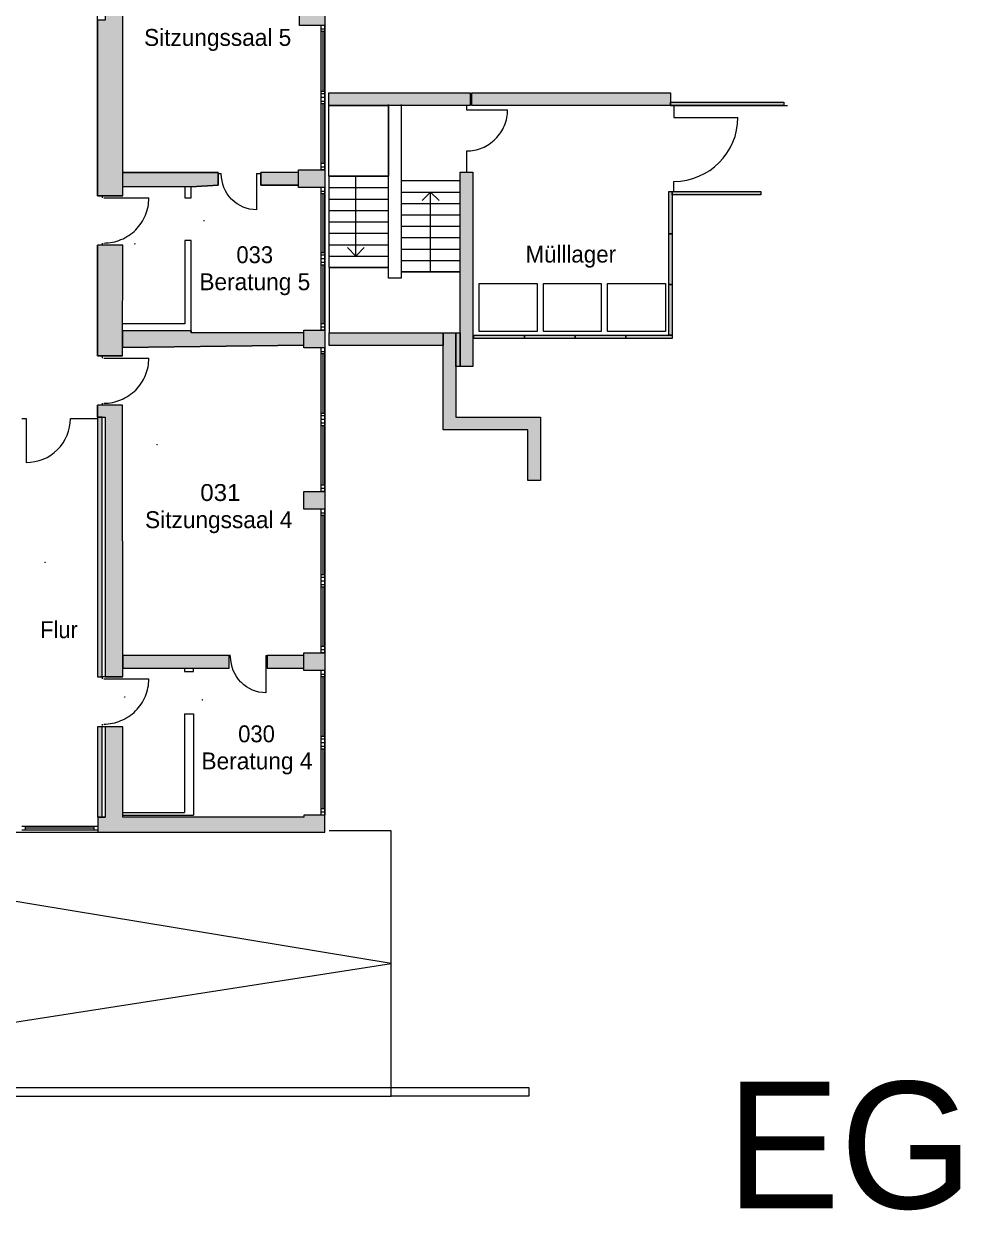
# Model space of a CAD drawing. Header units: inches. Extents: x 50200 to 250609, y 23637 to 115190.
# Drawn here: x 101064 to 123231, y 23637 to 51720 of the extents above; entities that cross this region are included whole.
import ezdxf

# ---------------------------------------------------------------- set-up
doc = ezdxf.new("R2010")
doc.units = ezdxf.units.IN
doc.header["$LTSCALE"] = 200
doc.header["$MEASUREMENT"] = 0
doc.header["$PDMODE"] = 34
doc.header["$PDSIZE"] = 5
doc.linetypes.add('Standardmuster', pattern=[0])
doc.linetypes.add('Volllinie', pattern=[0])
doc.layers.add('Grundebene', color=7, linetype='Continuous')
doc.styles.add('ARIAL', font='arial.ttf', dxfattribs={"height": 0.2})

# ---------------------------------------------------------------- blocks, each defined once
blk = doc.blocks.new('Color_Area-27')
at = {"layer": 'Grundebene', "true_color": 0x000000, "transparency": 33554687}
blk.add_hatch(color=18, dxfattribs=at).paths.add_polyline_path([(116414, 47747), (118514, 47747), (118514, 47667), (116414, 47667)], flags=0)
at = {"layer": 'Grundebene', "color": 18, "linetype": 'Volllinie', "lineweight": 13, "true_color": 0x000000}
for p, q in [((116414, 47747), (118514, 47747)), ((116414, 47667), (116414, 47747)), ((118514, 47747), (118514, 47667)), ((118514, 47667), (116414, 47667))]:
    blk.add_line(p, q, dxfattribs=at)
blk = doc.blocks.new('Color_Area-36')
at = {"layer": 'Grundebene', "true_color": 0x000000, "transparency": 33554687}
blk.add_hatch(color=18, dxfattribs=at).paths.add_polyline_path([(110994, 44407), (110994, 44107), (108294, 44107), (108294, 44407)], flags=0)
at = {"layer": 'Grundebene', "color": 18, "linetype": 'Volllinie', "lineweight": 13, "true_color": 0x000000}
for p, q in [((108294, 44107), (108294, 44407)), ((108294, 44407), (110994, 44407)), ((110994, 44407), (110994, 44107)), ((110994, 44107), (108294, 44107))]:
    blk.add_line(p, q, dxfattribs=at)
blk = doc.blocks.new('Color_Area-3F')
at = {"layer": 'Grundebene', "true_color": 0x000000, "transparency": 33554687}
blk.add_hatch(color=18, dxfattribs=at).paths.add_polyline_path([(115314, 44347), (116414, 44347), (116414, 44267), (115314, 44267)], flags=0)
at = {"layer": 'Grundebene', "color": 18, "linetype": 'Volllinie', "lineweight": 13, "true_color": 0x000000}
for p, q in [((115314, 44347), (116414, 44347)), ((115314, 44267), (115314, 44347)), ((116414, 44267), (115314, 44267)), ((116414, 44347), (116414, 44267))]:
    blk.add_line(p, q, dxfattribs=at)
blk = doc.blocks.new('Color_Area-48')
at = {"layer": 'Grundebene', "true_color": 0x000000, "transparency": 33554687}
blk.add_hatch(color=18, dxfattribs=at).paths.add_polyline_path([(114114, 44347), (115314, 44347), (115314, 44267), (114114, 44267)], flags=0)
at = {"layer": 'Grundebene', "color": 18, "linetype": 'Volllinie', "lineweight": 13, "true_color": 0x000000}
for p, q in [((114114, 44347), (115314, 44347)), ((114114, 44267), (114114, 44347)), ((115314, 44267), (114114, 44267)), ((115314, 44347), (115314, 44267))]:
    blk.add_line(p, q, dxfattribs=at)
blk = doc.blocks.new('Color_Area-51')
at = {"layer": 'Grundebene', "true_color": 0x000000, "transparency": 33554687}
blk.add_hatch(color=18, dxfattribs=at).paths.add_polyline_path([(112914, 44347), (114114, 44347), (114114, 44267), (112914, 44267)], flags=0)
at = {"layer": 'Grundebene', "color": 18, "linetype": 'Volllinie', "lineweight": 13, "true_color": 0x000000}
for p, q in [((112914, 44347), (114114, 44347)), ((112914, 44267), (112914, 44347)), ((114114, 44267), (112914, 44267)), ((114114, 44347), (114114, 44267))]:
    blk.add_line(p, q, dxfattribs=at)
blk = doc.blocks.new('Color_Area-5A')
at = {"layer": 'Grundebene', "true_color": 0x000000, "transparency": 33554687}
blk.add_hatch(color=18, dxfattribs=at).paths.add_polyline_path([(111714, 44347), (112914, 44347), (112914, 44267), (111714, 44267)], flags=0)
at = {"layer": 'Grundebene', "color": 18, "linetype": 'Volllinie', "lineweight": 13, "true_color": 0x000000}
for p, q in [((111714, 44347), (112914, 44347)), ((111714, 44267), (111714, 44347)), ((112914, 44267), (111714, 44267)), ((112914, 44347), (112914, 44267))]:
    blk.add_line(p, q, dxfattribs=at)
blk = doc.blocks.new('Color_Area-A3')
at = {"layer": 'Grundebene', "true_color": 0x000000, "transparency": 33554687}
blk.add_hatch(color=18, dxfattribs=at).paths.add_polyline_path([(111294, 44407), (111394, 44407), (111394, 43607), (111294, 43607)], flags=0)
at = {"layer": 'Grundebene', "color": 18, "linetype": 'Volllinie', "lineweight": 13, "true_color": 0x000000}
for p, q in [((111294, 44407), (111394, 44407)), ((111294, 43607), (111294, 44407)), ((111394, 44407), (111394, 43607)), ((111394, 43607), (111294, 43607))]:
    blk.add_line(p, q, dxfattribs=at)
blk = doc.blocks.new('Color_Area-2E7')
at = {"layer": 'Grundebene', "true_color": 0x000000, "transparency": 33554687}
blk.add_hatch(color=18, dxfattribs=at).paths.add_polyline_path([(102809, 32939), (102924, 32939), (102924, 35079), (102809, 35079)], flags=0)
at = {"layer": 'Grundebene', "color": 18, "linetype": 'Volllinie', "lineweight": 13, "true_color": 0x000000}
for p, q in [((102924, 35079), (102809, 35079)), ((102809, 35079), (102809, 32939)), ((102924, 32939), (102924, 35079)), ((102809, 32939), (102924, 32939))]:
    blk.add_line(p, q, dxfattribs=at)
blk = doc.blocks.new('Color_Area-2F0')
at = {"layer": 'Grundebene', "true_color": 0x000000, "transparency": 33554687}
blk.add_hatch(color=18, dxfattribs=at).paths.add_polyline_path([(102924, 42409), (102809, 42409), (102809, 36259), (102924, 36259)], flags=0)
at = {"layer": 'Grundebene', "color": 18, "linetype": 'Volllinie', "lineweight": 13, "true_color": 0x000000}
for p, q in [((102924, 42409), (102809, 42409)), ((102809, 42409), (102809, 36259)), ((102924, 36259), (102924, 42409)), ((102809, 36259), (102924, 36259))]:
    blk.add_line(p, q, dxfattribs=at)
blk = doc.blocks.new('Color_Area-687')
at = {"layer": 'Grundebene', "true_color": 0x000000, "transparency": 33554687}
blk.add_hatch(color=18, dxfattribs=at).paths.add_polyline_path([(102989, 54140), (102989, 51800), (102809, 51800), (102809, 47650), (103409, 47650), (103409, 54140)], flags=0)
at = {"layer": 'Grundebene', "color": 18, "linetype": 'Volllinie', "lineweight": 13, "true_color": 0x000000}
blk.add_lwpolyline([(102989, 54140), (102989, 51800), (102809, 51800), (102809, 47650), (103409, 47650), (103409, 54140), (102989, 54140)], dxfattribs=at)
blk = doc.blocks.new('Color_Area-7B5')
at = {"layer": 'Grundebene', "true_color": 0x000000, "transparency": 33554687}
blk.add_hatch(color=18, dxfattribs=at).paths.add_polyline_path([(103409, 46480), (102809, 46480), (102809, 43860), (103399, 43860)], flags=0)
at = {"layer": 'Grundebene', "color": 18, "linetype": 'Volllinie', "lineweight": 13, "true_color": 0x000000}
for p, q in [((103409, 46480), (102809, 46480)), ((102809, 46480), (102809, 43860)), ((103399, 43860), (103409, 46480)), ((102809, 43860), (103399, 43860))]:
    blk.add_line(p, q, dxfattribs=at)
blk = doc.blocks.new('Color_Area-7BE')
at = {"layer": 'Grundebene', "true_color": 0x000000, "transparency": 33554687}
blk.add_hatch(color=18, dxfattribs=at).paths.add_polyline_path([(103399, 42690), (102809, 42690), (102809, 42409), (102989, 42409), (102989, 36259), (103409, 36259)], flags=0)
at = {"layer": 'Grundebene', "color": 18, "linetype": 'Volllinie', "lineweight": 13, "true_color": 0x000000}
for p, q in [((103399, 42690), (102809, 42690)), ((102809, 42690), (102809, 42409)), ((103409, 36259), (103399, 42690)), ((102809, 42409), (102989, 42409)), ((102989, 42409), (102989, 36259)), ((102989, 36259), (103409, 36259))]:
    blk.add_line(p, q, dxfattribs=at)
blk = doc.blocks.new('Color_Area-7CB')
at = {"layer": 'Grundebene', "true_color": 0x000000, "transparency": 33554687}
blk.add_hatch(color=18, dxfattribs=at).paths.add_polyline_path([(102990, 35079), (102990, 32939), (102820, 32939), (102820, 32589), (108189, 32589), (108189, 32989), (107694, 32989), (107694, 32939), (103409, 32939), (103409, 35079)], flags=0)
at = {"layer": 'Grundebene', "color": 18, "linetype": 'Volllinie', "lineweight": 13, "true_color": 0x000000}
for p, q in [((102990, 35079), (102990, 32939)), ((103409, 35079), (102990, 35079)), ((103409, 32939), (103409, 35079)), ((102990, 32939), (102820, 32939)), ((102820, 32939), (102820, 32589)), ((107694, 32939), (103409, 32939)), ((108189, 32989), (107694, 32989)), ((107694, 32989), (107694, 32939)), ((108189, 32589), (108189, 32989)), ((102820, 32589), (108189, 32589))]:
    blk.add_line(p, q, dxfattribs=at)
blk = doc.blocks.new('Color_Area-84D')
at = {"layer": 'Grundebene', "true_color": 0x000000, "transparency": 33554687}
blk.add_hatch(color=18, dxfattribs=at).paths.add_polyline_path([(103401, 44060), (107694, 44110), (107694, 44400), (105029, 44400), (105029, 44450), (103401, 44450)], flags=0)
at = {"layer": 'Grundebene', "color": 18, "linetype": 'Volllinie', "lineweight": 13, "true_color": 0x000000}
for p, q in [((105029, 44450), (103401, 44450)), ((103401, 44450), (103401, 44060)), ((105029, 44400), (105029, 44450)), ((107694, 44400), (105029, 44400)), ((107694, 44110), (107694, 44400)), ((103401, 44060), (107694, 44110))]:
    blk.add_line(p, q, dxfattribs=at)
blk = doc.blocks.new('Color_Area-85A')
at = {"layer": 'Grundebene', "true_color": 0x000000, "transparency": 33554687}
blk.add_hatch(color=18, dxfattribs=at).paths.add_polyline_path([(104654, 36470), (105924, 36470), (105924, 36770), (103409, 36770), (103409, 36470), (104494, 36470)], flags=0)
at = {"layer": 'Grundebene', "color": 18, "linetype": 'Volllinie', "lineweight": 13, "true_color": 0x000000}
for p, q in [((105924, 36770), (103409, 36770)), ((103409, 36770), (103409, 36470)), ((105924, 36470), (105924, 36770)), ((103409, 36470), (104494, 36470)), ((104494, 36470), (104654, 36470)), ((104654, 36470), (105924, 36470))]:
    blk.add_line(p, q, dxfattribs=at)
blk = doc.blocks.new('Color_Area-891')
at = {"layer": 'Grundebene', "true_color": 0x000000, "transparency": 33554687}
blk.add_hatch(color=18, dxfattribs=at).paths.add_polyline_path([(106679, 47900), (107570, 47900), (107570, 48200), (106679, 48200)], flags=0)
at = {"layer": 'Grundebene', "color": 18, "linetype": 'Volllinie', "lineweight": 13, "true_color": 0x000000}
for p, q in [((107570, 48200), (106679, 48200)), ((106679, 48200), (106679, 47900)), ((107570, 47900), (107570, 48200)), ((106679, 47900), (107570, 47900))]:
    blk.add_line(p, q, dxfattribs=at)
blk = doc.blocks.new('Color_Area-B94')
at = {"layer": 'Grundebene', "true_color": 0x000000, "transparency": 33554687}
blk.add_hatch(color=18, dxfattribs=at).paths.add_polyline_path([(107569, 48260), (108189, 48260), (108189, 47840), (107569, 47840)], flags=0)
at = {"layer": 'Grundebene', "color": 18, "linetype": 'Volllinie', "lineweight": 13, "true_color": 0x000000}
for p, q in [((107569, 48260), (108189, 48260)), ((107569, 47840), (107569, 48260)), ((108189, 48260), (108189, 47840)), ((108189, 47840), (107569, 47840))]:
    blk.add_line(p, q, dxfattribs=at)
blk = doc.blocks.new('Color_Area-B9D')
at = {"layer": 'Grundebene', "true_color": 0x000000, "transparency": 33554687}
blk.add_hatch(color=18, dxfattribs=at).paths.add_polyline_path([(107694, 36830), (108189, 36830), (108189, 36410), (107694, 36410)], flags=0)
at = {"layer": 'Grundebene', "color": 18, "linetype": 'Volllinie', "lineweight": 13, "true_color": 0x000000}
for p, q in [((107694, 36830), (108189, 36830)), ((107694, 36410), (107694, 36830)), ((108189, 36830), (108189, 36410)), ((108189, 36410), (107694, 36410))]:
    blk.add_line(p, q, dxfattribs=at)
blk = doc.blocks.new('Color_Area-BA6')
at = {"layer": 'Grundebene', "true_color": 0x000000, "transparency": 33554687}
blk.add_hatch(color=18, dxfattribs=at).paths.add_polyline_path([(107694, 44470), (108189, 44470), (108189, 44050), (107694, 44050)], flags=0)
at = {"layer": 'Grundebene', "color": 18, "linetype": 'Volllinie', "lineweight": 13, "true_color": 0x000000}
for p, q in [((107694, 44470), (108189, 44470)), ((107694, 44050), (107694, 44470)), ((108189, 44470), (108189, 44050)), ((108189, 44050), (107694, 44050))]:
    blk.add_line(p, q, dxfattribs=at)
blk = doc.blocks.new('Color_Area-BAF')
at = {"layer": 'Grundebene', "true_color": 0x000000, "transparency": 33554687}
blk.add_hatch(color=18, dxfattribs=at).paths.add_polyline_path([(107694, 40649), (108189, 40649), (108189, 40229), (107694, 40229)], flags=0)
at = {"layer": 'Grundebene', "color": 18, "linetype": 'Volllinie', "lineweight": 13, "true_color": 0x000000}
for p, q in [((107694, 40649), (108189, 40649)), ((107694, 40229), (107694, 40649)), ((108189, 40649), (108189, 40229)), ((108189, 40229), (107694, 40229))]:
    blk.add_line(p, q, dxfattribs=at)
blk = doc.blocks.new('Color_Area-BB8')
at = {"layer": 'Grundebene', "true_color": 0x000000, "transparency": 33554687}
blk.add_hatch(color=18, dxfattribs=at).paths.add_polyline_path([(107594, 52100), (108189, 52100), (108189, 51680), (107594, 51680)], flags=0)
at = {"layer": 'Grundebene', "color": 18, "linetype": 'Volllinie', "lineweight": 13, "true_color": 0x000000}
for p, q in [((107594, 52100), (108189, 52100)), ((107594, 51680), (107594, 52100)), ((108189, 52100), (108189, 51680)), ((108189, 51680), (107594, 51680))]:
    blk.add_line(p, q, dxfattribs=at)
blk = doc.blocks.new('Color_Area-CB2')
at = {"layer": 'Grundebene', "true_color": 0x000000, "transparency": 33554687}
blk.add_hatch(color=18, dxfattribs=at).paths.add_polyline_path([(103409, 48200), (105669, 48200), (105669, 47900), (105029, 47860), (104879, 47860), (103409, 47860)], flags=0)
at = {"layer": 'Grundebene', "color": 18, "linetype": 'Volllinie', "lineweight": 13, "true_color": 0x000000}
for p, q in [((103409, 48200), (105669, 48200)), ((103409, 47860), (103409, 48200)), ((105669, 48200), (105669, 47900)), ((104879, 47860), (103409, 47860)), ((105029, 47860), (104879, 47860)), ((105669, 47900), (105029, 47860))]:
    blk.add_line(p, q, dxfattribs=at)
blk = doc.blocks.new('Color_Area-FF7')
at = {"layer": 'Grundebene', "true_color": 0x000000, "transparency": 33554687}
blk.add_hatch(color=18, dxfattribs=at).paths.add_polyline_path([(107255, 36470), (107694, 36470), (107694, 36770), (106824, 36770), (106824, 36470), (107200, 36470)], flags=0)
at = {"layer": 'Grundebene', "color": 18, "linetype": 'Volllinie', "lineweight": 13, "true_color": 0x000000}
for p, q in [((107694, 36770), (106824, 36770)), ((106824, 36770), (106824, 36470)), ((107694, 36470), (107694, 36770)), ((106824, 36470), (107200, 36470)), ((107200, 36470), (107255, 36470)), ((107255, 36470), (107694, 36470))]:
    blk.add_line(p, q, dxfattribs=at)
blk = doc.blocks.new('Color_Area-12DB')
at = {"layer": 'Grundebene', "true_color": 0x000000, "transparency": 33554687}
blk.add_hatch(color=18, dxfattribs=at).paths.add_polyline_path([(111694, 43607), (111394, 43607), (111394, 48207), (111694, 48207)], flags=0)
at = {"layer": 'Grundebene', "color": 18, "linetype": 'Volllinie', "lineweight": 13, "true_color": 0x000000}
for p, q in [((111394, 43607), (111394, 48207)), ((111394, 48207), (111694, 48207)), ((111694, 48207), (111694, 43607)), ((111694, 43607), (111394, 43607))]:
    blk.add_line(p, q, dxfattribs=at)
blk = doc.blocks.new('Color_Area-12E4')
at = {"layer": 'Grundebene', "true_color": 0x000000, "transparency": 33554687}
blk.add_hatch(color=18, dxfattribs=at).paths.add_polyline_path([(111634, 50087), (111634, 49787), (108284, 49787), (108284, 50087)], flags=0)
at = {"layer": 'Grundebene', "color": 18, "linetype": 'Volllinie', "lineweight": 13, "true_color": 0x000000}
for p, q in [((108284, 49787), (108284, 50087)), ((108284, 50087), (111634, 50087)), ((111634, 50087), (111634, 49787)), ((111634, 49787), (108284, 49787))]:
    blk.add_line(p, q, dxfattribs=at)
blk = doc.blocks.new('Color_Area-12ED')
at = {"layer": 'Grundebene', "true_color": 0x000000, "transparency": 33554687}
blk.add_hatch(color=18, dxfattribs=at).paths.add_polyline_path([(116374, 50087), (116374, 49787), (111674, 49787), (111674, 50087)], flags=0)
at = {"layer": 'Grundebene', "color": 18, "linetype": 'Volllinie', "lineweight": 13, "true_color": 0x000000}
for p, q in [((111674, 49787), (111674, 50087)), ((111674, 50087), (116374, 50087)), ((116374, 50087), (116374, 49787)), ((116374, 49787), (111674, 49787))]:
    blk.add_line(p, q, dxfattribs=at)
blk = doc.blocks.new('Color_Area-12F6')
at = {"layer": 'Grundebene', "true_color": 0x000000, "transparency": 33554687}
blk.add_hatch(color=18, dxfattribs=at).paths.add_polyline_path([(113294, 40907), (112994, 40907), (112994, 42107), (110994, 42107), (110994, 44407), (111294, 44407), (111294, 42407), (113294, 42407)], flags=0)
at = {"layer": 'Grundebene', "color": 18, "linetype": 'Volllinie', "lineweight": 13, "true_color": 0x000000}
for p, q in [((110994, 42107), (110994, 44407)), ((110994, 44407), (111294, 44407)), ((111294, 44407), (111294, 42407)), ((111294, 42407), (113294, 42407)), ((113294, 42407), (113294, 40907)), ((112994, 42107), (110994, 42107)), ((112994, 40907), (112994, 42107)), ((113294, 40907), (112994, 40907))]:
    blk.add_line(p, q, dxfattribs=at)
blk = doc.blocks.new('Color_Area-130B')
at = {"layer": 'Grundebene', "true_color": 0x000000, "transparency": 33554687}
blk.add_hatch(color=18, dxfattribs=at).paths.add_polyline_path([(116374, 49867), (119058, 49867), (119058, 49787), (116374, 49787)], flags=0)
at = {"layer": 'Grundebene', "color": 18, "linetype": 'Volllinie', "lineweight": 13, "true_color": 0x000000}
for p, q in [((116374, 49867), (119058, 49867)), ((116374, 49787), (116374, 49867)), ((119058, 49787), (116374, 49787)), ((119058, 49867), (119058, 49787))]:
    blk.add_line(p, q, dxfattribs=at)
blk = doc.blocks.new('Color_Area-1316')
at = {"layer": 'Grundebene', "true_color": 0x000000, "transparency": 33554687}
blk.add_hatch(color=18, dxfattribs=at).paths.add_polyline_path([(116334, 44347), (116334, 45547), (116414, 45547), (116414, 44347)], flags=0)
at = {"layer": 'Grundebene', "color": 18, "linetype": 'Volllinie', "lineweight": 13, "true_color": 0x000000}
for p, q in [((116334, 44347), (116334, 45547)), ((116334, 45547), (116414, 45547)), ((116414, 45547), (116414, 44347)), ((116414, 44347), (116334, 44347))]:
    blk.add_line(p, q, dxfattribs=at)
blk = doc.blocks.new('Color_Area-131F')
at = {"layer": 'Grundebene', "true_color": 0x000000, "transparency": 33554687}
blk.add_hatch(color=18, dxfattribs=at).paths.add_polyline_path([(116334, 45547), (116334, 46747), (116414, 46747), (116414, 45547)], flags=0)
at = {"layer": 'Grundebene', "color": 18, "linetype": 'Volllinie', "lineweight": 13, "true_color": 0x000000}
for p, q in [((116334, 45547), (116334, 46747)), ((116334, 46747), (116414, 46747)), ((116414, 46747), (116414, 45547)), ((116414, 45547), (116334, 45547))]:
    blk.add_line(p, q, dxfattribs=at)
blk = doc.blocks.new('Color_Area-1328')
at = {"layer": 'Grundebene', "true_color": 0x000000, "transparency": 33554687}
blk.add_hatch(color=18, dxfattribs=at).paths.add_polyline_path([(116334, 46747), (116334, 47747), (116414, 47747), (116414, 46747)], flags=0)
at = {"layer": 'Grundebene', "color": 18, "linetype": 'Volllinie', "lineweight": 13, "true_color": 0x000000}
for p, q in [((116334, 46747), (116334, 47747)), ((116334, 47747), (116414, 47747)), ((116414, 47747), (116414, 46747)), ((116414, 46747), (116334, 46747))]:
    blk.add_line(p, q, dxfattribs=at)

msp = doc.modelspace()

# ---------------------------------------------------------------- linework, layer by layer
at = {"layer": 'Grundebene', "color": 18, "linetype": 'Volllinie', "lineweight": 13, "true_color": 0x000000}
for p, q in [((103409, 47650), (103409, 54140)), ((102809, 47650), (102809, 53151)), ((103409, 47650), (103409, 52060)), ((107594, 51680), (107594, 52100)), ((108189, 52100), (108189, 51680)), ((102809, 51800), (102809, 47650)), ((108189, 51680), (107594, 51680)), ((108099, 51680), (108099, 48260)), ((108189, 51680), (108099, 51680)), ((108189, 48260), (108189, 51680)), ((108189, 51680), (108189, 48260)), ((108189, 51588), (108099, 51588)), ((108189, 51533), (108099, 51533)), ((108144, 51533), (108144, 50117)), ((108189, 50117), (108099, 50117)), ((108189, 50058), (108099, 50058)), ((108099, 50019), (108099, 49921)), ((108284, 49787), (108284, 50087)), ((108284, 50087), (111634, 50087)), ((111634, 50087), (111634, 49787)), ((111674, 49787), (111674, 50087)), ((111674, 50087), (116374, 50087)), ((116374, 50087), (116374, 49787)), ((108189, 49970), (108099, 49970)), ((108189, 49881), (108099, 49881)), ((108189, 49822), (108099, 49822)), ((108144, 49822), (108144, 48408)), ((108284, 49787), (109694, 49787)), ((108284, 48110), (108284, 49787)), ((111634, 49787), (108284, 49787)), ((109694, 45700), (109694, 49811)), ((109694, 49787), (109694, 48110)), ((109994, 49809), (109994, 45700)), ((111544, 49787), (111544, 49680)), ((116374, 49787), (111674, 49787)), ((116374, 49867), (119058, 49867)), ((116374, 49787), (116374, 49867)), ((116374, 49787), (119140, 49787)), ((119058, 49787), (116374, 49787)), ((116453, 49787), (116453, 49504)), ((119058, 49867), (119058, 49787)), ((111544, 49680), (112516, 49680)), ((116453, 49504), (117968, 49504)), ((111544, 48707), (111544, 48207)), ((108189, 48408), (108099, 48408)), ((108189, 48328), (108099, 48328)), ((105669, 48200), (103409, 48200)), ((103409, 48200), (105669, 48200)), ((103409, 47860), (103409, 48200)), ((105669, 47900), (105669, 48200)), ((105669, 48200), (105669, 47900)), ((105669, 48173), (105741, 48173)), ((106574, 48173), (106574, 47315)), ((106574, 48173), (106679, 48173)), ((107570, 48200), (106679, 48200)), ((106679, 48200), (106679, 47900)), ((106679, 47900), (106679, 48200)), ((107570, 48200), (106679, 48200)), ((107569, 48260), (108189, 48260)), ((107569, 47840), (107569, 48260)), ((107570, 47900), (107570, 48200)), ((108189, 48260), (108099, 48260)), ((108189, 48260), (108189, 47840)), ((109694, 48110), (108284, 48110)), ((108294, 48110), (109694, 48110)), ((108294, 45950), (108294, 48110)), ((108924, 46220), (108924, 48110)), ((111394, 43607), (111394, 48207)), ((111394, 48207), (111694, 48207)), ((111694, 48207), (111694, 43607)), ((105029, 47860), (103409, 47860)), ((105029, 47860), (103409, 47860)), ((104879, 47860), (104879, 47600)), ((105029, 47860), (105669, 47900)), ((105669, 47900), (105029, 47860)), ((105029, 47650), (105029, 47860)), ((106679, 47900), (107570, 47900)), ((107570, 47900), (106679, 47900)), ((108189, 47840), (107569, 47840)), ((108099, 47840), (108099, 44470)), ((108189, 47840), (108099, 47840)), ((108189, 47749), (108099, 47749)), ((108189, 44470), (108189, 47840)), ((108189, 47840), (108189, 44470)), ((108294, 47840), (109694, 47840)), ((109994, 48007), (111394, 48007)), ((116334, 46747), (116334, 47747)), ((116334, 47747), (116414, 47747)), ((116414, 47747), (118514, 47747)), ((116414, 47667), (116414, 47747)), ((116414, 47747), (116414, 46747)), ((116453, 47747), (116453, 47989)), ((118514, 47747), (118514, 47667)), ((102809, 47650), (103409, 47650)), ((103409, 47650), (102809, 47650)), ((102928, 47597), (102928, 47631)), ((102958, 47597), (104026, 47597)), ((104879, 47600), (105029, 47600)), ((105029, 47600), (105029, 47650)), ((108189, 47695), (108099, 47695)), ((108144, 47695), (108144, 46300)), ((108294, 47570), (109694, 47570)), ((109994, 47737), (111394, 47737)), ((109994, 47467), (111394, 47467)), ((110694, 47737), (110494, 47537)), ((110694, 45847), (110694, 47737)), ((110694, 47737), (110894, 47537)), ((118514, 47667), (116414, 47667)), ((108294, 47300), (109694, 47300)), ((109994, 47197), (111394, 47197)), ((108294, 47030), (109694, 47030)), ((109994, 46927), (111394, 46927)), ((108294, 46760), (109694, 46760)), ((109994, 46657), (111394, 46657)), ((116334, 45547), (116334, 46747)), ((116334, 46747), (116414, 46747)), ((116414, 46747), (116334, 46747)), ((116414, 46747), (116414, 45547)), ((103409, 46480), (102809, 46480)), ((102809, 46480), (102809, 43860)), ((102809, 43860), (102809, 46480)), ((103409, 46480), (102809, 46480)), ((102928, 46496), (102928, 46529)), ((103399, 43860), (103409, 46480)), ((103399, 43860), (103409, 46480)), ((105029, 46590), (104879, 46590)), ((104879, 46590), (104879, 44620)), ((105029, 44450), (105029, 46590)), ((108294, 46490), (109694, 46490)), ((108924, 46220), (108724, 46420)), ((108924, 46220), (109124, 46420)), ((109994, 46387), (111394, 46387)), ((108189, 46300), (108099, 46300)), ((108189, 46242), (108099, 46242)), ((108099, 46203), (108099, 46106)), ((108189, 46155), (108099, 46155)), ((108189, 46068), (108099, 46068)), ((108294, 46220), (109694, 46220)), ((109994, 46117), (111394, 46117)), ((108189, 46009), (108099, 46009)), ((108144, 46009), (108144, 44616)), ((109694, 45950), (108294, 45950)), ((108294, 45950), (108294, 44407)), ((108294, 45950), (109694, 45950)), ((109694, 45700), (109694, 45950)), ((111394, 45847), (109994, 45847)), ((109994, 45847), (109994, 45700)), ((109994, 45847), (111394, 45847)), ((111394, 44407), (111394, 45847)), ((109994, 45700), (109694, 45700)), ((109994, 45700), (109694, 45700)), ((116334, 44347), (116334, 45547)), ((116334, 45547), (116414, 45547)), ((116414, 45547), (116334, 45547)), ((116414, 45547), (116414, 44347)), ((105029, 44450), (103401, 44450)), ((103401, 44450), (103401, 44060)), ((104879, 44620), (103402, 44620)), ((105029, 44450), (103409, 44450)), ((105029, 44400), (105029, 44450)), ((105029, 44450), (105029, 44400)), ((107694, 44400), (105029, 44400)), ((107694, 44400), (105029, 44400)), ((107694, 44470), (108189, 44470)), ((107694, 44050), (107694, 44470)), ((107694, 44110), (107694, 44400)), ((108189, 44616), (108099, 44616)), ((108189, 44538), (108099, 44538)), ((108189, 44470), (108099, 44470)), ((108189, 44470), (108189, 44050)), ((108294, 44107), (108294, 44407)), ((108294, 44407), (110994, 44407)), ((108294, 44407), (111394, 44407)), ((110994, 44407), (110994, 44107)), ((110994, 42107), (110994, 44407)), ((110994, 44407), (111294, 44407)), ((111294, 44407), (111394, 44407)), ((111294, 43607), (111294, 44407)), ((111294, 44407), (111294, 42407)), ((111394, 44407), (111394, 43607)), ((103401, 44060), (107694, 44110)), ((107694, 44110), (103409, 44060)), ((110994, 44107), (108294, 44107)), ((111714, 44347), (112914, 44347)), ((111714, 44267), (111714, 44347)), ((112914, 44267), (111714, 44267)), ((112914, 44347), (114114, 44347)), ((112914, 44267), (112914, 44347)), ((112914, 44347), (112914, 44267)), ((114114, 44267), (112914, 44267)), ((114114, 44347), (115314, 44347)), ((114114, 44267), (114114, 44347)), ((114114, 44347), (114114, 44267)), ((115314, 44267), (114114, 44267)), ((115314, 44347), (116414, 44347)), ((115314, 44267), (115314, 44347)), ((115314, 44347), (115314, 44267)), ((116414, 44267), (115314, 44267)), ((116414, 44347), (116334, 44347)), ((116414, 44347), (116414, 44267)), ((102809, 43860), (103399, 43860)), ((103399, 43860), (102809, 43860)), ((102928, 43806), (102928, 43839)), ((108189, 44050), (107694, 44050)), ((108099, 44050), (108099, 40651)), ((108189, 44050), (108099, 44050)), ((108189, 43958), (108099, 43958)), ((108189, 43904), (108099, 43904)), ((108144, 43904), (108144, 42497)), ((108189, 40649), (108189, 44050)), ((108189, 44050), (108189, 40651)), ((102958, 43806), (104026, 43806)), ((111394, 43607), (111294, 43607)), ((111694, 43607), (111394, 43607)), ((103399, 42690), (102809, 42690)), ((102809, 42690), (102809, 42409)), ((102809, 42409), (102809, 42690)), ((103399, 42690), (102809, 42690)), ((102928, 42704), (102928, 42738)), ((103409, 36259), (103399, 42690)), ((103409, 36259), (103399, 42690)), ((102809, 42645), (102809, 42430)), ((102924, 42409), (102809, 42409)), ((102809, 42409), (102809, 36259)), ((102809, 42409), (102989, 42409)), ((102809, 42409), (102989, 42409)), ((102924, 36259), (102924, 42409)), ((102989, 42409), (102989, 36259)), ((102989, 42409), (102989, 36259)), ((108189, 42497), (108099, 42497)), ((108189, 42438), (108099, 42438)), ((111294, 42407), (113294, 42407)), ((113294, 42407), (113294, 40907)), ((101019, 42378), (101125, 42378)), ((101125, 42378), (101125, 41335)), ((102171, 42378), (102810, 42378)), ((108099, 42399), (108099, 42301)), ((108189, 42350), (108099, 42350)), ((108189, 42262), (108099, 42262)), ((108189, 42204), (108099, 42204)), ((108144, 42204), (108144, 40797)), ((112994, 42107), (110994, 42107)), ((112994, 40907), (112994, 42107)), ((108189, 40797), (108099, 40797)), ((113294, 40907), (112994, 40907)), ((107694, 40649), (108189, 40649)), ((107694, 40229), (107694, 40649)), ((108189, 40719), (108099, 40719)), ((108189, 40651), (108099, 40651)), ((108189, 40649), (108189, 40229)), ((108189, 40229), (107694, 40229)), ((108099, 40229), (108099, 36830)), ((108189, 40229), (108099, 40229)), ((108189, 36830), (108189, 40229)), ((108189, 40229), (108189, 36830)), ((108189, 40137), (108099, 40137)), ((108189, 40083), (108099, 40083)), ((108144, 40083), (108144, 38676)), ((108189, 38676), (108099, 38676)), ((108189, 38617), (108099, 38617)), ((108099, 38578), (108099, 38481)), ((108189, 38529), (108099, 38529)), ((108189, 38442), (108099, 38442)), ((108189, 38383), (108099, 38383)), ((108144, 38383), (108144, 36977)), ((107694, 36830), (108189, 36830)), ((107694, 36410), (107694, 36830)), ((108189, 36977), (108099, 36977)), ((108189, 36898), (108099, 36898)), ((108189, 36830), (108099, 36830)), ((108189, 36830), (108189, 36410)), ((105924, 36770), (103409, 36770)), ((103409, 36770), (103409, 36470)), ((105962, 36770), (103409, 36770)), ((105924, 36470), (105924, 36770)), ((105936, 36770), (105962, 36770)), ((106794, 36770), (106794, 36470)), ((106794, 36770), (106821, 36770)), ((106794, 36743), (106794, 35885)), ((107694, 36770), (106824, 36770)), ((106824, 36770), (106824, 36470)), ((107694, 36470), (107694, 36770)), ((102809, 36259), (102924, 36259)), ((102989, 36259), (102879, 36259)), ((102927, 36212), (102927, 36245)), ((102989, 36259), (103409, 36259)), ((103409, 36259), (102989, 36259)), ((103409, 36470), (104654, 36470)), ((104654, 36470), (105924, 36470)), ((104869, 36470), (104869, 36390)), ((104869, 36390), (105084, 36390)), ((105084, 36390), (105084, 36470)), ((106824, 36470), (107255, 36470)), ((107255, 36470), (107694, 36470)), ((108189, 36410), (107694, 36410)), ((108099, 36410), (108099, 32989)), ((108189, 36410), (108099, 36410)), ((108189, 36317), (108099, 36317)), ((108189, 36263), (108099, 36263)), ((108144, 36263), (108144, 34847)), ((108189, 32989), (108189, 36410)), ((108189, 36410), (108189, 32989)), ((102957, 36212), (104025, 36212)), ((104869, 35390), (104869, 33049)), ((104869, 35390), (105084, 35390)), ((105084, 35390), (105084, 32989)), ((102927, 35110), (102927, 35144)), ((102924, 35079), (102809, 35079)), ((102809, 35079), (102809, 32939)), ((102989, 35079), (102879, 35079)), ((102924, 32939), (102924, 35079)), ((102989, 35079), (102989, 32939)), ((103409, 35079), (102989, 35079)), ((102990, 35079), (102990, 32939)), ((103409, 35079), (102990, 35079)), ((103409, 32939), (103409, 35079)), ((103409, 32989), (103409, 35079)), ((108189, 34847), (108099, 34847)), ((108189, 34788), (108099, 34788)), ((108099, 34748), (108099, 34650)), ((108189, 34699), (108099, 34699)), ((108189, 34611), (108099, 34611)), ((108189, 34552), (108099, 34552)), ((108144, 34552), (108144, 33137)), ((102809, 32939), (102924, 32939)), ((102819, 32939), (102819, 32589)), ((102819, 32939), (102989, 32939)), ((102990, 32939), (102820, 32939)), ((102820, 32939), (102820, 32589)), ((103409, 33049), (104869, 33049)), ((103409, 32989), (105084, 32989)), ((107694, 32939), (103409, 32939)), ((108189, 32989), (107694, 32989)), ((107694, 32989), (107694, 32939)), ((108189, 33137), (108099, 33137)), ((108189, 33058), (108099, 33058)), ((108189, 32989), (108099, 32989)), ((108189, 32589), (108189, 32989)), ((109764, 29479), (90878, 32589)), ((96319, 32589), (102819, 32589)), ((101019, 32729), (102819, 32729)), ((101019, 32639), (102819, 32639)), ((101109, 32639), (101109, 32729)), ((102729, 32684), (101109, 32684)), ((102729, 32639), (102729, 32729)), ((102820, 32589), (108189, 32589)), ((109764, 32619), (108294, 32619)), ((109764, 26339), (109764, 32619)), ((90878, 26539), (109764, 29479)), ((90051, 26539), (109764, 26539)), ((109764, 26539), (113023, 26539)), ((109764, 26339), (109764, 26539)), ((113023, 26539), (113023, 26339)), ((89784, 26339), (109764, 26339)), ((113023, 26339), (109764, 26339))]:
    msp.add_line(p, q, dxfattribs=at)
for points in [[(111544, 48709), (111592, 48710), (111640, 48713), (111687, 48719), (111734, 48727), (111781, 48738), (111827, 48751), (111872, 48766), (111916, 48783), (111960, 48802), (112003, 48823), (112044, 48847), (112084, 48872), (112123, 48900), (112161, 48929), (112197, 48960), (112232, 48993), (112264, 49028), (112296, 49064), (112325, 49102), (112352, 49141), (112378, 49181), (112401, 49222), (112423, 49265), (112442, 49309), (112459, 49353), (112474, 49398), (112487, 49444), (112497, 49491), (112506, 49538), (112511, 49585), (112515, 49633), (112516, 49680)], [(102958, 46529), (103011, 46531), (103064, 46534), (103116, 46541), (103167, 46550), (103218, 46561), (103268, 46575), (103317, 46591), (103366, 46610), (103414, 46631), (103461, 46655), (103507, 46681), (103552, 46710), (103595, 46740), (103637, 46772), (103676, 46806), (103714, 46842), (103749, 46879), (103783, 46919), (103815, 46960), (103846, 47003), (103874, 47048), (103900, 47094), (103924, 47142), (103946, 47189), (103964, 47238), (103981, 47287), (103995, 47337), (104006, 47388), (104015, 47439), (104021, 47491), (104025, 47544), (104026, 47597)], [(111844, 45575), (113214, 45575), (113214, 44435), (111844, 44435), (111844, 45575)], [(113364, 45575), (114734, 45575), (114734, 44435), (113364, 44435), (113364, 45575)], [(114884, 45575), (116254, 45575), (116254, 44435), (114884, 44435), (114884, 45575)], [(102958, 42738), (103011, 42739), (103064, 42743), (103116, 42749), (103167, 42758), (103218, 42769), (103268, 42783), (103317, 42800), (103366, 42818), (103414, 42840), (103461, 42864), (103507, 42890), (103552, 42918), (103595, 42949), (103637, 42981), (103676, 43014), (103714, 43050), (103749, 43088), (103783, 43127), (103815, 43168), (103846, 43211), (103874, 43256), (103900, 43303), (103924, 43350), (103946, 43398), (103964, 43447), (103981, 43496), (103995, 43546), (104006, 43596), (104015, 43648), (104021, 43700), (104025, 43752), (104026, 43806)], [(102957, 35144), (103010, 35145), (103063, 35149), (103115, 35155), (103166, 35164), (103217, 35176), (103267, 35189), (103316, 35206), (103365, 35225), (103413, 35246), (103460, 35270), (103506, 35296), (103551, 35325), (103594, 35355), (103636, 35387), (103675, 35421), (103713, 35456), (103748, 35494), (103782, 35533), (103814, 35575), (103844, 35618), (103873, 35663), (103899, 35709), (103923, 35756), (103944, 35804), (103963, 35853), (103980, 35902), (103994, 35952), (104005, 36003), (104014, 36054), (104020, 36106), (104024, 36158), (104025, 36212)]]:
    msp.add_lwpolyline(points, dxfattribs=at)
for points in [[(106574, 47315, -0.202833), (105989, 47562), (105985, 47566, -0.194998), (105741, 48167), (105741, 48173)], [(106794, 35885, -0.202833), (106210, 36132), (106206, 36136, -0.194998), (105962, 36738), (105962, 36743)]]:
    msp.add_lwpolyline(points, format="xyb", dxfattribs=at)
for centre, radius, start, end in [((116453, 49504), 1515, 270, 0), ((101128, 42378), 1043, 269.8364, 0.0043)]:
    msp.add_arc(centre, radius, start, end, dxfattribs=at)
at = {"layer": 'Grundebene', "color": 18, "linetype": 'Standardmuster', "lineweight": 13, "true_color": 0x000000}
for p in [(105335, 47062), (103695, 46513), (104224, 41761), (101570, 38973), (103454, 35787), (105292, 35717)]:
    msp.add_point(p, dxfattribs=at)

# ---------------------------------------------------------------- block references
at = {"layer": 'Grundebene'}
for name in ['Color_Area-687', 'Color_Area-BB8', 'Color_Area-12E4', 'Color_Area-12ED', 'Color_Area-130B', 'Color_Area-CB2', 'Color_Area-891', 'Color_Area-B94', 'Color_Area-12DB', 'Color_Area-1328', 'Color_Area-27', 'Color_Area-131F', 'Color_Area-7B5', 'Color_Area-1316', 'Color_Area-84D', 'Color_Area-BA6', 'Color_Area-36', 'Color_Area-12F6', 'Color_Area-A3', 'Color_Area-5A', 'Color_Area-51', 'Color_Area-48', 'Color_Area-3F', 'Color_Area-7BE', 'Color_Area-2F0', 'Color_Area-BAF', 'Color_Area-B9D', 'Color_Area-85A', 'Color_Area-FF7', 'Color_Area-2E7', 'Color_Area-7CB']:
    msp.add_blockref(name, (0, 0), dxfattribs=at)

# ---------------------------------------------------------------- texts
at = {"layer": 'Grundebene', "color": 18, "lineweight": 18, "true_color": 0x000000, "style": 'ARIAL'}
for s, height, width, p in [('Sitzungssaal 5', 400, 0.958458, (103913, 51195)), ('033', 400, 0.93064, (106098, 46053)), ('Mülllager', 400, 0.945428, (112941, 46066)), ('Beratung 5', 400, 0.960327, (105221, 45413)), ('031', 400, 1.019822, (105243, 40424)), ('Sitzungssaal 4', 400, 0.959637, (103937, 39781)), ('Flur', 400, 0.923506, (101456, 37178)), ('030', 400, 0.932329, (106140, 34713)), ('Beratung 4', 400, 0.961913, (105270, 34072)), ('EG', 3000, 0.965002, (117690, 23679))]:
    msp.add_text(s, height=height, dxfattribs=dict(at, width=width)).set_placement(p)

doc.saveas('drawing.dxf')
